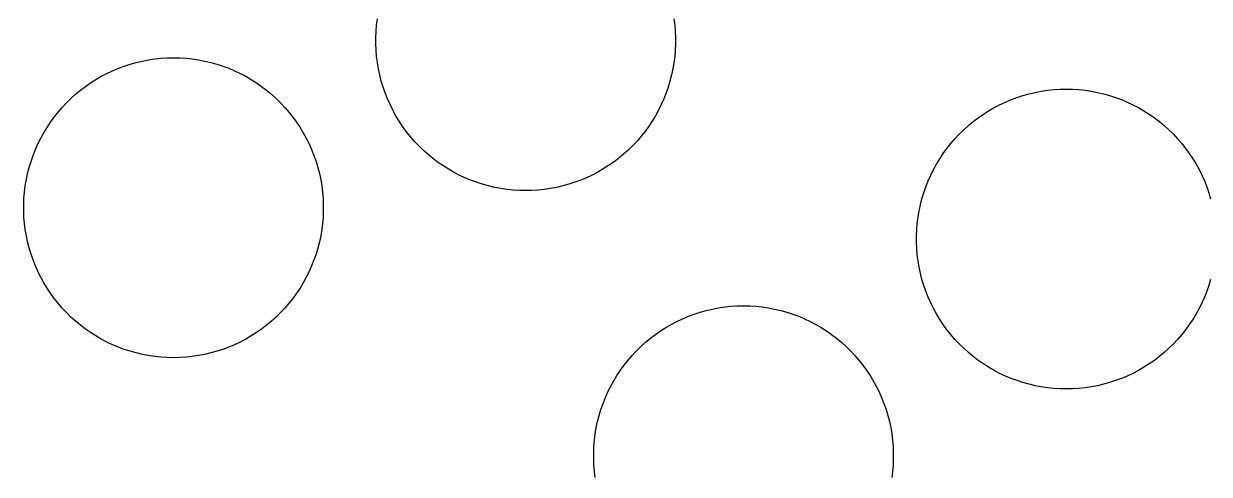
# Model space of a CAD drawing. Header units: metres. Extents: x -102 to 102, y -50 to 50.
# Drawn here: x -76.76 to -64.1, y -11.99 to -7.18 of the extents above; entities that cross this region are included whole.
import ezdxf

# ---------------------------------------------------------------- set-up
doc = ezdxf.new("R2010")
doc.units = ezdxf.units.M

msp = doc.modelspace()

# ---------------------------------------------------------------- linework, layer by layer
for p, q in [((-72.996, -7.26408), (-72.9903, -7.19731)), ((-72.9903, -7.19731), (-72.9819, -7.13083)), ((-69.8163, -7.13083), (-69.8079, -7.19731)), ((-69.8079, -7.19731), (-69.8023, -7.26408)), ((-72.9988, -7.33105), (-72.996, -7.26408)), ((-72.9988, -7.39806), (-72.9988, -7.33105)), ((-69.8023, -7.26408), (-69.7995, -7.33105)), ((-69.7995, -7.33105), (-69.7995, -7.39806)), ((-72.996, -7.46503), (-72.9988, -7.39806)), ((-72.9903, -7.5318), (-72.996, -7.46503)), ((-69.8023, -7.46503), (-69.8079, -7.5318)), ((-69.7995, -7.39806), (-69.8023, -7.46503)), ((-75.5571, -7.597), (-75.4918, -7.5817)), ((-75.4918, -7.5817), (-75.426, -7.56914)), ((-75.426, -7.56914), (-75.3597, -7.55936)), ((-75.3597, -7.55936), (-75.293, -7.55235)), ((-75.293, -7.55235), (-75.2262, -7.54814)), ((-75.2262, -7.54814), (-75.1592, -7.54674)), ((-75.1592, -7.54674), (-75.0922, -7.54814)), ((-75.0922, -7.54814), (-75.0253, -7.55235)), ((-75.0253, -7.55235), (-74.9586, -7.55936)), ((-74.9586, -7.55936), (-74.8923, -7.56914)), ((-74.8923, -7.56914), (-74.8265, -7.5817)), ((-74.8265, -7.5817), (-74.7613, -7.597)), ((-72.9819, -7.59828), (-72.9903, -7.5318)), ((-69.8079, -7.5318), (-69.8163, -7.59828)), ((-75.93, -7.74464), (-75.8706, -7.71359)), ((-75.8706, -7.71359), (-75.8099, -7.68506)), ((-75.8099, -7.68506), (-75.7482, -7.6591)), ((-75.7482, -7.6591), (-75.6853, -7.63574)), ((-75.6853, -7.63574), (-75.6216, -7.61502)), ((-75.6216, -7.61502), (-75.5571, -7.597)), ((-74.7613, -7.597), (-74.6967, -7.61502)), ((-74.6967, -7.61502), (-74.633, -7.63574)), ((-74.633, -7.63574), (-74.5702, -7.6591)), ((-74.5702, -7.6591), (-74.5084, -7.68506)), ((-74.5084, -7.68506), (-74.4477, -7.71359)), ((-74.4477, -7.71359), (-74.3884, -7.74464)), ((-72.9708, -7.66437), (-72.9819, -7.59828)), ((-72.9568, -7.72992), (-72.9708, -7.66437)), ((-69.8275, -7.66437), (-69.8414, -7.72992)), ((-69.8163, -7.59828), (-69.8275, -7.66437)), ((-76.0996, -7.85231), (-76.0446, -7.81407)), ((-76.0446, -7.81407), (-75.988, -7.77815)), ((-75.988, -7.77815), (-75.93, -7.74464)), ((-74.3884, -7.74464), (-74.3303, -7.77815)), ((-74.3303, -7.77815), (-74.2737, -7.81407)), ((-74.2737, -7.81407), (-74.2187, -7.85231)), ((-72.9402, -7.79483), (-72.9568, -7.72992)), ((-72.9208, -7.85898), (-72.9402, -7.79483)), ((-69.858, -7.79483), (-69.8774, -7.85898)), ((-69.8414, -7.72992), (-69.858, -7.79483)), ((-76.2544, -7.98039), (-76.2046, -7.93555)), ((-76.2046, -7.93555), (-76.153, -7.89282)), ((-76.153, -7.89282), (-76.0996, -7.85231)), ((-74.2187, -7.85231), (-74.1653, -7.89282)), ((-74.1653, -7.89282), (-74.1137, -7.93555)), ((-74.1137, -7.93555), (-74.0639, -7.98039)), ((-72.8988, -7.92227), (-72.9208, -7.85898)), ((-72.8741, -7.98457), (-72.8988, -7.92227)), ((-69.8995, -7.92227), (-69.9241, -7.98457)), ((-69.8774, -7.85898), (-69.8995, -7.92227)), ((-66.2153, -7.993), (-66.1525, -7.96964)), ((-66.1525, -7.96964), (-66.0888, -7.94893)), ((-66.0888, -7.94893), (-66.0242, -7.93091)), ((-66.0242, -7.93091), (-65.959, -7.9156)), ((-65.959, -7.9156), (-65.8932, -7.90305)), ((-65.8932, -7.90305), (-65.8269, -7.89325)), ((-65.8269, -7.89325), (-65.7602, -7.88625)), ((-65.7602, -7.88625), (-65.6933, -7.88203)), ((-65.6933, -7.88203), (-65.6263, -7.88063)), ((-65.6263, -7.88063), (-65.5593, -7.88203)), ((-65.5593, -7.88203), (-65.4925, -7.88625)), ((-65.4925, -7.88625), (-65.4258, -7.89325)), ((-65.4258, -7.89325), (-65.3595, -7.90305)), ((-65.3595, -7.90305), (-65.2937, -7.9156)), ((-65.2937, -7.9156), (-65.2284, -7.93091)), ((-65.2284, -7.93091), (-65.1639, -7.94893)), ((-65.1639, -7.94893), (-65.1002, -7.96964)), ((-65.1002, -7.96964), (-65.0373, -7.993)), ((-76.392, -8.12686), (-76.3482, -8.07613)), ((-76.3482, -8.07613), (-76.3023, -8.02728)), ((-76.3023, -8.02728), (-76.2544, -7.98039)), ((-74.0639, -7.98039), (-74.016, -8.02728)), ((-74.016, -8.02728), (-73.9701, -8.07613)), ((-73.9701, -8.07613), (-73.9263, -8.12686)), ((-72.8468, -8.04581), (-72.8741, -7.98457)), ((-72.817, -8.10583), (-72.8468, -8.04581)), ((-69.9514, -8.04581), (-69.9812, -8.10583)), ((-69.9241, -7.98457), (-69.9514, -8.04581)), ((-66.4552, -8.11205), (-66.3972, -8.07854)), ((-66.3972, -8.07854), (-66.3378, -8.0475)), ((-66.3378, -8.0475), (-66.2771, -8.01897)), ((-66.2771, -8.01897), (-66.2153, -7.993)), ((-65.0373, -7.993), (-64.9756, -8.01897)), ((-64.9756, -8.01897), (-64.9149, -8.0475)), ((-64.9149, -8.0475), (-64.8555, -8.07854)), ((-64.8555, -8.07854), (-64.7975, -8.11205)), ((-76.473, -8.2336), (-76.4336, -8.17938)), ((-76.4336, -8.17938), (-76.392, -8.12686)), ((-73.9263, -8.12686), (-73.8847, -8.17938)), ((-73.8847, -8.17938), (-73.8453, -8.2336)), ((-72.7847, -8.16455), (-72.817, -8.10583)), ((-72.75, -8.22188), (-72.7847, -8.16455)), ((-72.713, -8.27769), (-72.75, -8.22188)), ((-70.0482, -8.22188), (-70.0853, -8.27769)), ((-70.0135, -8.16455), (-70.0482, -8.22188)), ((-69.9812, -8.10583), (-70.0135, -8.16455)), ((-66.6718, -8.26944), (-66.6202, -8.22673)), ((-66.6202, -8.22673), (-66.5668, -8.1862)), ((-66.5668, -8.1862), (-66.5118, -8.14796)), ((-66.5118, -8.14796), (-66.4552, -8.11205)), ((-64.7975, -8.11205), (-64.7409, -8.14796)), ((-64.7409, -8.14796), (-64.6859, -8.1862)), ((-64.6859, -8.1862), (-64.6325, -8.22673)), ((-64.6325, -8.22673), (-64.5809, -8.26944)), ((-76.5771, -8.40547), (-76.5448, -8.34674)), ((-76.5448, -8.34674), (-76.5101, -8.28941)), ((-76.5101, -8.28941), (-76.473, -8.2336)), ((-73.8453, -8.2336), (-73.8082, -8.28941)), ((-73.8082, -8.28941), (-73.7735, -8.34674)), ((-73.7735, -8.34674), (-73.7412, -8.40547)), ((-72.6736, -8.33191), (-72.713, -8.27769)), ((-72.6319, -8.38443), (-72.6736, -8.33191)), ((-70.1247, -8.33191), (-70.1663, -8.38443)), ((-70.0853, -8.27769), (-70.1247, -8.33191)), ((-66.7695, -8.36118), (-66.7216, -8.31429)), ((-66.7216, -8.31429), (-66.6718, -8.26944)), ((-64.5809, -8.26944), (-64.5311, -8.31429)), ((-64.5311, -8.31429), (-64.4832, -8.36118)), ((-76.6341, -8.52672), (-76.6069, -8.46548)), ((-76.6069, -8.46548), (-76.5771, -8.40547)), ((-73.7412, -8.40547), (-73.7114, -8.46548)), ((-73.7114, -8.46548), (-73.6842, -8.52672)), ((-72.5881, -8.43517), (-72.6319, -8.38443)), ((-72.5423, -8.48402), (-72.5881, -8.43517)), ((-70.2101, -8.43517), (-70.256, -8.48402)), ((-70.1663, -8.38443), (-70.2101, -8.43517)), ((-66.9008, -8.51328), (-66.8592, -8.46075)), ((-66.8592, -8.46075), (-66.8154, -8.41002)), ((-66.8154, -8.41002), (-66.7695, -8.36118)), ((-64.4832, -8.36118), (-64.4373, -8.41002)), ((-64.4373, -8.41002), (-64.3935, -8.46075)), ((-64.3935, -8.46075), (-64.3519, -8.51328)), ((-76.6808, -8.65231), (-76.6588, -8.58902)), ((-76.6588, -8.58902), (-76.6341, -8.52672)), ((-73.6842, -8.52672), (-73.6595, -8.58902)), ((-73.6595, -8.58902), (-73.6375, -8.65231)), ((-72.4944, -8.5309), (-72.5423, -8.48402)), ((-72.4446, -8.57574), (-72.4944, -8.5309)), ((-72.3929, -8.61847), (-72.4446, -8.57574)), ((-70.3536, -8.57574), (-70.4053, -8.61847)), ((-70.3038, -8.5309), (-70.3536, -8.57574)), ((-70.256, -8.48402), (-70.3038, -8.5309)), ((-66.9773, -8.62331), (-66.9402, -8.56749)), ((-66.9402, -8.56749), (-66.9008, -8.51328)), ((-64.3519, -8.51328), (-64.3125, -8.56749)), ((-64.3125, -8.56749), (-64.2754, -8.62331)), ((-76.7169, -8.78137), (-76.7002, -8.71646)), ((-76.7002, -8.71646), (-76.6808, -8.65231)), ((-73.6375, -8.65231), (-73.6181, -8.71646)), ((-73.6181, -8.71646), (-73.6014, -8.78137)), ((-72.3396, -8.65898), (-72.3929, -8.61847)), ((-72.2845, -8.69724), (-72.3396, -8.65898)), ((-72.228, -8.73314), (-72.2845, -8.69724)), ((-72.1699, -8.76665), (-72.228, -8.73314)), ((-70.5703, -8.73314), (-70.6283, -8.76665)), ((-70.5137, -8.69724), (-70.5703, -8.73314)), ((-70.4586, -8.65898), (-70.5137, -8.69724)), ((-70.4053, -8.61847), (-70.4586, -8.65898)), ((-67.0443, -8.73936), (-67.012, -8.68063)), ((-67.012, -8.68063), (-66.9773, -8.62331)), ((-64.2754, -8.62331), (-64.2407, -8.68063)), ((-64.2407, -8.68063), (-64.2084, -8.73936)), ((-76.742, -8.91301), (-76.7308, -8.84692)), ((-76.7308, -8.84692), (-76.7169, -8.78137)), ((-73.6014, -8.78137), (-73.5875, -8.84692)), ((-73.5875, -8.84692), (-73.5763, -8.91301)), ((-72.1105, -8.7977), (-72.1699, -8.76665)), ((-72.0499, -8.82623), (-72.1105, -8.7977)), ((-71.9881, -8.8522), (-72.0499, -8.82623)), ((-71.9253, -8.87556), (-71.9881, -8.8522)), ((-70.8101, -8.8522), (-70.8729, -8.87556)), ((-70.7483, -8.82623), (-70.8101, -8.8522)), ((-70.6877, -8.7977), (-70.7483, -8.82623)), ((-70.6283, -8.76665), (-70.6877, -8.7977)), ((-67.126, -8.92291), (-67.1013, -8.86061)), ((-67.1013, -8.86061), (-67.0741, -8.79939)), ((-67.0741, -8.79939), (-67.0443, -8.73936)), ((-64.2084, -8.73936), (-64.1786, -8.79939)), ((-64.1786, -8.79939), (-64.1514, -8.86061)), ((-64.1514, -8.86061), (-64.1267, -8.92291)), ((-76.756, -9.04628), (-76.7504, -8.97949)), ((-76.7504, -8.97949), (-76.742, -8.91301)), ((-73.5763, -8.91301), (-73.5679, -8.97949)), ((-73.5679, -8.97949), (-73.5623, -9.04628)), ((-71.8616, -8.89627), (-71.9253, -8.87556)), ((-71.797, -8.91429), (-71.8616, -8.89627)), ((-71.7318, -8.9296), (-71.797, -8.91429)), ((-71.6659, -8.94215), (-71.7318, -8.9296)), ((-71.5996, -8.95193), (-71.6659, -8.94215)), ((-71.533, -8.95894), (-71.5996, -8.95193)), ((-71.4661, -8.96315), (-71.533, -8.95894)), ((-71.3991, -8.96455), (-71.4661, -8.96315)), ((-71.3321, -8.96315), (-71.3991, -8.96455)), ((-71.2652, -8.95894), (-71.3321, -8.96315)), ((-71.1986, -8.95193), (-71.2652, -8.95894)), ((-71.1323, -8.94215), (-71.1986, -8.95193)), ((-71.0665, -8.9296), (-71.1323, -8.94215)), ((-71.0012, -8.91429), (-71.0665, -8.9296)), ((-70.9367, -8.89627), (-71.0012, -8.91429)), ((-70.8729, -8.87556), (-70.9367, -8.89627)), ((-67.1674, -9.05037), (-67.148, -8.98621)), ((-67.148, -8.98621), (-67.126, -8.92291)), ((-64.1267, -8.92291), (-64.1047, -8.98621)), ((-64.1047, -8.98621), (-64.0853, -9.05037)), ((-76.7588, -9.11324), (-76.756, -9.04628)), ((-76.7588, -9.18025), (-76.7588, -9.11324)), ((-73.5623, -9.04628), (-73.5595, -9.11324)), ((-73.5595, -9.11324), (-73.5595, -9.18025)), ((-67.1841, -9.11526), (-67.1674, -9.05037)), ((-76.756, -9.24721), (-76.7588, -9.18025)), ((-73.5595, -9.18025), (-73.5623, -9.24721)), ((-67.2092, -9.2469), (-67.198, -9.18082)), ((-67.198, -9.18082), (-67.1841, -9.11526)), ((-76.7504, -9.31398), (-76.756, -9.24721)), ((-76.742, -9.38048), (-76.7504, -9.31398)), ((-73.5679, -9.31398), (-73.5763, -9.38048)), ((-73.5623, -9.24721), (-73.5679, -9.31398)), ((-67.2232, -9.38017), (-67.2176, -9.31339)), ((-67.2176, -9.31339), (-67.2092, -9.2469)), ((-76.7308, -9.44655), (-76.742, -9.38048)), ((-76.7169, -9.5121), (-76.7308, -9.44655)), ((-73.5875, -9.44655), (-73.6014, -9.5121)), ((-73.5763, -9.38048), (-73.5875, -9.44655)), ((-67.226, -9.44713), (-67.2232, -9.38017)), ((-67.226, -9.51414), (-67.226, -9.44713)), ((-76.7002, -9.57701), (-76.7169, -9.5121)), ((-76.6808, -9.64116), (-76.7002, -9.57701)), ((-73.6181, -9.57701), (-73.6375, -9.64116)), ((-73.6014, -9.5121), (-73.6181, -9.57701)), ((-67.2232, -9.5811), (-67.226, -9.51414)), ((-67.2176, -9.64787), (-67.2232, -9.5811)), ((-76.6588, -9.70445), (-76.6808, -9.64116)), ((-76.6341, -9.76677), (-76.6588, -9.70445)), ((-73.6595, -9.70445), (-73.6842, -9.76677)), ((-73.6375, -9.64116), (-73.6595, -9.70445)), ((-67.2092, -9.71437), (-67.2176, -9.64787)), ((-67.198, -9.78044), (-67.2092, -9.71437)), ((-76.6069, -9.82799), (-76.6341, -9.76677)), ((-76.5771, -9.88802), (-76.6069, -9.82799)), ((-73.7114, -9.82799), (-73.7412, -9.88802)), ((-73.6842, -9.76677), (-73.7114, -9.82799)), ((-67.1841, -9.84599), (-67.198, -9.78044)), ((-67.1674, -9.9109), (-67.1841, -9.84599)), ((-76.5448, -9.94673), (-76.5771, -9.88802)), ((-76.5101, -10.0041), (-76.5448, -9.94673)), ((-73.7735, -9.94673), (-73.8082, -10.0041)), ((-73.7412, -9.88802), (-73.7735, -9.94673)), ((-67.148, -9.97507), (-67.1674, -9.9109)), ((-67.126, -10.0383), (-67.148, -9.97507)), ((-64.1047, -9.97507), (-64.1267, -10.0383)), ((-64.0853, -9.9109), (-64.1047, -9.97507)), ((-76.473, -10.0599), (-76.5101, -10.0041)), ((-76.4336, -10.1141), (-76.473, -10.0599)), ((-76.392, -10.1666), (-76.4336, -10.1141)), ((-73.8847, -10.1141), (-73.9263, -10.1666)), ((-73.8453, -10.0599), (-73.8847, -10.1141)), ((-73.8082, -10.0041), (-73.8453, -10.0599)), ((-67.1013, -10.1007), (-67.126, -10.0383)), ((-67.0741, -10.1619), (-67.1013, -10.1007)), ((-64.1514, -10.1007), (-64.1786, -10.1619)), ((-64.1267, -10.0383), (-64.1514, -10.1007)), ((-76.3482, -10.2173), (-76.392, -10.1666)), ((-76.3023, -10.2662), (-76.3482, -10.2173)), ((-73.9701, -10.2173), (-74.016, -10.2662)), ((-73.9263, -10.1666), (-73.9701, -10.2173)), ((-69.5354, -10.2614), (-69.4709, -10.2433)), ((-69.4709, -10.2433), (-69.4056, -10.228)), ((-69.4056, -10.228), (-69.3398, -10.2155)), ((-69.3398, -10.2155), (-69.2735, -10.2057)), ((-69.2735, -10.2057), (-69.2068, -10.1987)), ((-69.2068, -10.1987), (-69.14, -10.1945)), ((-69.14, -10.1945), (-69.073, -10.1931)), ((-69.073, -10.1931), (-69.006, -10.1945)), ((-69.006, -10.1945), (-68.9391, -10.1987)), ((-68.9391, -10.1987), (-68.8724, -10.2057)), ((-68.8724, -10.2057), (-68.8061, -10.2155)), ((-68.8061, -10.2155), (-68.7403, -10.228)), ((-68.7403, -10.228), (-68.675, -10.2433)), ((-68.675, -10.2433), (-68.6105, -10.2614)), ((-67.0443, -10.2219), (-67.0741, -10.1619)), ((-67.012, -10.2806), (-67.0443, -10.2219)), ((-64.2084, -10.2219), (-64.2407, -10.2806)), ((-64.1786, -10.1619), (-64.2084, -10.2219)), ((-76.2544, -10.3131), (-76.3023, -10.2662)), ((-76.2046, -10.3579), (-76.2544, -10.3131)), ((-76.153, -10.4007), (-76.2046, -10.3579)), ((-74.1137, -10.3579), (-74.1653, -10.4007)), ((-74.0639, -10.3131), (-74.1137, -10.3579)), ((-74.016, -10.2662), (-74.0639, -10.3131)), ((-69.8438, -10.391), (-69.7844, -10.3599)), ((-69.7844, -10.3599), (-69.7237, -10.3314)), ((-69.7237, -10.3314), (-69.662, -10.3054)), ((-69.662, -10.3054), (-69.5991, -10.2821)), ((-69.5991, -10.2821), (-69.5354, -10.2614)), ((-68.6105, -10.2614), (-68.5468, -10.2821)), ((-68.5468, -10.2821), (-68.4839, -10.3054)), ((-68.4839, -10.3054), (-68.4222, -10.3314)), ((-68.4222, -10.3314), (-68.3615, -10.3599)), ((-68.3615, -10.3599), (-68.3021, -10.391)), ((-66.9773, -10.338), (-67.012, -10.2806)), ((-66.9402, -10.3938), (-66.9773, -10.338)), ((-64.2754, -10.338), (-64.3125, -10.3938)), ((-64.2407, -10.2806), (-64.2754, -10.338)), ((-76.0996, -10.4412), (-76.153, -10.4007)), ((-76.0446, -10.4794), (-76.0996, -10.4412)), ((-75.988, -10.5153), (-76.0446, -10.4794)), ((-74.2737, -10.4794), (-74.3303, -10.5153)), ((-74.2187, -10.4412), (-74.2737, -10.4794)), ((-74.1653, -10.4007), (-74.2187, -10.4412)), ((-70.0668, -10.5392), (-70.0134, -10.4986)), ((-70.0134, -10.4986), (-69.9584, -10.4604)), ((-69.9584, -10.4604), (-69.9018, -10.4245)), ((-69.9018, -10.4245), (-69.8438, -10.391)), ((-68.3021, -10.391), (-68.2441, -10.4245)), ((-68.2441, -10.4245), (-68.1875, -10.4604)), ((-68.1875, -10.4604), (-68.1325, -10.4986)), ((-68.1325, -10.4986), (-68.0791, -10.5392)), ((-66.9008, -10.448), (-66.9402, -10.3938)), ((-66.8592, -10.5005), (-66.9008, -10.448)), ((-66.8154, -10.5512), (-66.8592, -10.5005)), ((-64.3935, -10.5005), (-64.4373, -10.5512)), ((-64.3519, -10.448), (-64.3935, -10.5005)), ((-64.3125, -10.3938), (-64.3519, -10.448)), ((-75.93, -10.5488), (-75.988, -10.5153)), ((-75.8706, -10.5799), (-75.93, -10.5488)), ((-75.8099, -10.6084), (-75.8706, -10.5799)), ((-75.7482, -10.6344), (-75.8099, -10.6084)), ((-74.5084, -10.6084), (-74.5702, -10.6344)), ((-74.4477, -10.5799), (-74.5084, -10.6084)), ((-74.3884, -10.5488), (-74.4477, -10.5799)), ((-74.3303, -10.5153), (-74.3884, -10.5488)), ((-70.2161, -10.6736), (-70.1682, -10.6267)), ((-70.1682, -10.6267), (-70.1184, -10.5819)), ((-70.1184, -10.5819), (-70.0668, -10.5392)), ((-68.0791, -10.5392), (-68.0275, -10.5819)), ((-68.0275, -10.5819), (-67.9777, -10.6267)), ((-67.9777, -10.6267), (-67.9298, -10.6736)), ((-66.7695, -10.6001), (-66.8154, -10.5512)), ((-66.7216, -10.647), (-66.7695, -10.6001)), ((-64.4832, -10.6001), (-64.5311, -10.647)), ((-64.4373, -10.5512), (-64.4832, -10.6001)), ((-75.6853, -10.6577), (-75.7482, -10.6344)), ((-75.6216, -10.6785), (-75.6853, -10.6577)), ((-75.5571, -10.6965), (-75.6216, -10.6785)), ((-75.4918, -10.7118), (-75.5571, -10.6965)), ((-75.426, -10.7243), (-75.4918, -10.7118)), ((-75.3597, -10.7341), (-75.426, -10.7243)), ((-75.293, -10.7411), (-75.3597, -10.7341)), ((-75.2262, -10.7453), (-75.293, -10.7411)), ((-75.1592, -10.7467), (-75.2262, -10.7453)), ((-75.0922, -10.7453), (-75.1592, -10.7467)), ((-75.0253, -10.7411), (-75.0922, -10.7453)), ((-74.9586, -10.7341), (-75.0253, -10.7411)), ((-74.8923, -10.7243), (-74.9586, -10.7341)), ((-74.8265, -10.7118), (-74.8923, -10.7243)), ((-74.7613, -10.6965), (-74.8265, -10.7118)), ((-74.6967, -10.6785), (-74.7613, -10.6965)), ((-74.633, -10.6577), (-74.6967, -10.6785)), ((-74.5702, -10.6344), (-74.633, -10.6577)), ((-70.3058, -10.7732), (-70.262, -10.7225)), ((-70.262, -10.7225), (-70.2161, -10.6736)), ((-67.9298, -10.6736), (-67.8839, -10.7225)), ((-67.8839, -10.7225), (-67.8401, -10.7732)), ((-66.6718, -10.6918), (-66.7216, -10.647)), ((-66.6202, -10.7345), (-66.6718, -10.6918)), ((-66.5668, -10.7751), (-66.6202, -10.7345)), ((-64.6325, -10.7345), (-64.6859, -10.7751)), ((-64.5809, -10.6918), (-64.6325, -10.7345)), ((-64.5311, -10.647), (-64.5809, -10.6918)), ((-70.4239, -10.9357), (-70.3868, -10.8799)), ((-70.3868, -10.8799), (-70.3474, -10.8257)), ((-70.3474, -10.8257), (-70.3058, -10.7732)), ((-67.8401, -10.7732), (-67.7985, -10.8257)), ((-67.7985, -10.8257), (-67.7591, -10.8799)), ((-67.7591, -10.8799), (-67.722, -10.9357)), ((-66.5118, -10.8133), (-66.5668, -10.7751)), ((-66.4552, -10.8492), (-66.5118, -10.8133)), ((-66.3972, -10.8827), (-66.4552, -10.8492)), ((-66.3378, -10.9138), (-66.3972, -10.8827)), ((-64.8555, -10.8827), (-64.9149, -10.9138)), ((-64.7975, -10.8492), (-64.8555, -10.8827)), ((-64.7409, -10.8133), (-64.7975, -10.8492)), ((-64.6859, -10.7751), (-64.7409, -10.8133)), ((-70.4909, -11.0518), (-70.4586, -10.9931)), ((-70.4586, -10.9931), (-70.4239, -10.9357)), ((-67.722, -10.9357), (-67.6873, -10.9931)), ((-67.6873, -10.9931), (-67.655, -11.0518)), ((-66.2771, -10.9423), (-66.3378, -10.9138)), ((-66.2153, -10.9683), (-66.2771, -10.9423)), ((-66.1525, -10.9916), (-66.2153, -10.9683)), ((-66.0888, -11.0123), (-66.1525, -10.9916)), ((-66.0242, -11.0304), (-66.0888, -11.0123)), ((-65.1639, -11.0123), (-65.2284, -11.0304)), ((-65.1002, -10.9916), (-65.1639, -11.0123)), ((-65.0373, -10.9683), (-65.1002, -10.9916)), ((-64.9756, -10.9423), (-65.0373, -10.9683)), ((-64.9149, -10.9138), (-64.9756, -10.9423)), ((-70.5479, -11.173), (-70.5207, -11.1118)), ((-70.5207, -11.1118), (-70.4909, -11.0518)), ((-67.655, -11.0518), (-67.6252, -11.1118)), ((-67.6252, -11.1118), (-67.598, -11.173)), ((-65.959, -11.0457), (-66.0242, -11.0304)), ((-65.8932, -11.0582), (-65.959, -11.0457)), ((-65.8269, -11.068), (-65.8932, -11.0582)), ((-65.7602, -11.075), (-65.8269, -11.068)), ((-65.6933, -11.0792), (-65.7602, -11.075)), ((-65.6263, -11.0806), (-65.6933, -11.0792)), ((-65.5593, -11.0792), (-65.6263, -11.0806)), ((-65.4925, -11.075), (-65.5593, -11.0792)), ((-65.4258, -11.068), (-65.4925, -11.075)), ((-65.3595, -11.0582), (-65.4258, -11.068)), ((-65.2937, -11.0457), (-65.3595, -11.0582)), ((-65.2284, -11.0304), (-65.2937, -11.0457)), ((-70.5946, -11.2986), (-70.5726, -11.2354)), ((-70.5726, -11.2354), (-70.5479, -11.173)), ((-67.598, -11.173), (-67.5733, -11.2354)), ((-67.5733, -11.2354), (-67.5513, -11.2986)), ((-70.6307, -11.4277), (-70.614, -11.3628)), ((-70.614, -11.3628), (-70.5946, -11.2986)), ((-67.5513, -11.2986), (-67.5319, -11.3628)), ((-67.5319, -11.3628), (-67.5152, -11.4277)), ((-70.6558, -11.5593), (-70.6446, -11.4933)), ((-70.6446, -11.4933), (-70.6307, -11.4277)), ((-67.5152, -11.4277), (-67.5013, -11.4933)), ((-67.5013, -11.4933), (-67.4901, -11.5593)), ((-70.6698, -11.6926), (-70.6642, -11.6258)), ((-70.6642, -11.6258), (-70.6558, -11.5593)), ((-67.4901, -11.5593), (-67.4817, -11.6258)), ((-67.4817, -11.6258), (-67.4761, -11.6926)), ((-70.6726, -11.7596), (-70.6698, -11.6926)), ((-70.6726, -11.8266), (-70.6726, -11.7596)), ((-67.4761, -11.6926), (-67.4733, -11.7596)), ((-67.4733, -11.7596), (-67.4733, -11.8266)), ((-70.6698, -11.8935), (-70.6726, -11.8266)), ((-70.6642, -11.9603), (-70.6698, -11.8935)), ((-67.4761, -11.8935), (-67.4817, -11.9603)), ((-67.4733, -11.8266), (-67.4761, -11.8935)), ((-70.6558, -12.0268), (-70.6642, -11.9603)), ((-67.4817, -11.9603), (-67.4901, -12.0268))]:
    msp.add_line(p, q)

doc.saveas('drawing.dxf')
